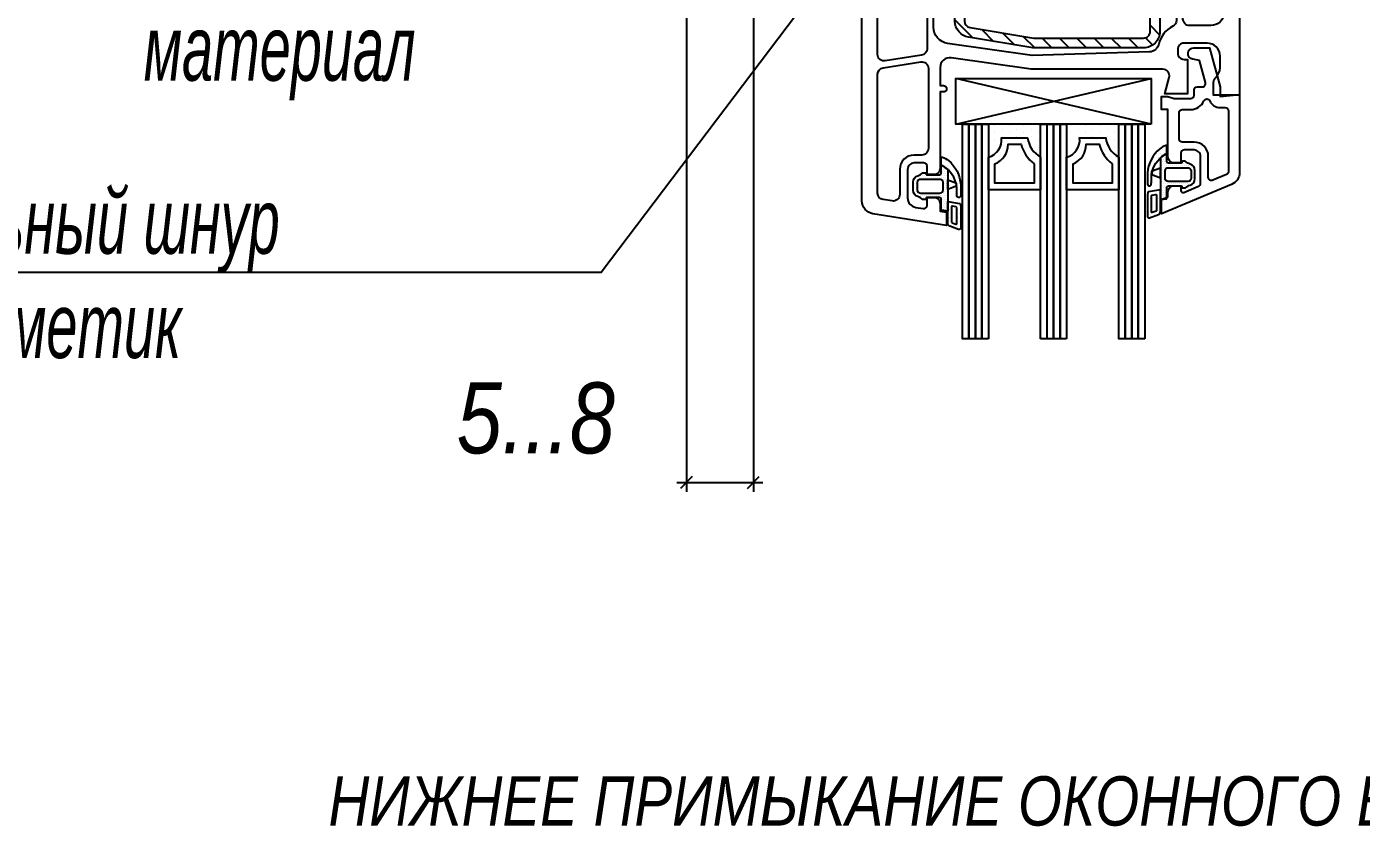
# Model space of a CAD drawing. Header units: millimetres. Extents: x 1582001 to 3303937, y 226471 to 491235.
# Drawn here: x 1925230 to 1930873, y 241498 to 244879 of the extents above; entities that cross this region are included whole.
import ezdxf

# ---------------------------------------------------------------- set-up
doc = ezdxf.new("R2010")
doc.units = ezdxf.units.MM
doc.layers.get('Defpoints').update_dxf_attribs({"color": 255, "lineweight": 30})
doc.layers.add('32', color=32, linetype='Continuous')
doc.layers.add('Rasmer', color=135, linetype='Continuous')
doc.styles.add('STYLE1', font='ARIALNI.TTF', dxfattribs={"height": 300})
doc.dimstyles.new('Detal', dxfattribs={"dimtxt": 50, "dimasz": 50, "dimexe": 40, "dimexo": 5, "dimgap": 10, "dimtad": 1, "dimdec": 0, "dimdsep": 46, "dimtxsty": 'STYLE1', "dimblk1": 'OBLIQUE', "dimblk2": 'OBLIQUE', "dimsah": 1, "dimcen": 50, "dimdle": 40, "dimadec": 0, "dimazin": 0, "dimtfac": 1, "dimtdec": 0, "dimtmove": 2, "dimatfit": 3, "dimldrblk": 'OBLIQUE', "dimfxl": 0, "dimtolj": 1, "dimtzin": 0, "dimarcsym": 0})

# ---------------------------------------------------------------- blocks, each defined once
blk = doc.blocks.new('*X986')
at = {"color": 0}
for p, q in [((79, 134.684659), (81.778409, 137.463068)), ((83.135561, 136.16857), (84.96039, 137.993398)), ((86.317541, 136.6989), (88.14237, 138.523728)), ((89.499522, 137.22923), (91.270292, 139)), ((92.421943, 137.5), (93.921943, 139)), ((95.073593, 137.5), (96.573593, 139)), ((97.72524399999999, 137.5), (99.22524399999999, 139)), ((100.376894, 137.5), (101.876894, 139)), ((103.028544, 137.5), (104.528544, 139)), ((105.680195, 137.5), (107.180195, 139)), ((108.289134, 137.457289), (109.401835, 138.56999)), ((109, 135.516504), (110.455113, 136.971617)), ((79, 132.033009), (80.5, 133.533009)), ((109, 132.864854), (110.5, 134.364854)), ((109, 130.213203), (110.5, 131.713203)), ((79, 129.381358), (80.5, 130.881358)), ((79, 126.729708), (80.5, 128.229708)), ((109, 127.561553), (110.5, 129.061553)), ((79, 124.078057), (80.5, 125.578057)), ((109, 124.909903), (110.5, 126.409903)), ((109, 122.258252), (110.5, 123.758252)), ((79, 121.426407), (80.5, 122.926407)), ((109, 119.606602), (110.5, 121.106602)), ((79, 118.774756), (80.5, 120.274756)), ((79, 116.123106), (80.5, 117.623106)), ((109, 116.954951), (110.5, 118.454951)), ((109, 114.303301), (110.5, 115.803301))]:
    blk.add_line(p, q, dxfattribs=at)
blk = doc.blocks.new('BL207', base_point=(37, 6))
blk.add_lwpolyline([(34.5, 31), (17.5, 31), (7.589003, 29.348167, 0.366629), (5.5, 26.882182), (5.5, 8), (7, 8), (7, 26.882182, -0.366629), (7.835601, 27.868576), (17.624144, 29.5), (34.5, 29.5, -0.414214), (35.5, 28.5), (35.5, 6), (37, 6), (37, 28.5, 0.414214)], format="xyb", close=True)
blk.add_blockref('*X986', (-73.5, -108))
blk = doc.blocks.new('BL317-3E', base_point=(262.7, 44.49999999999999))
for points in [[(275.7, 101.5), (271.6999999999999, 101.5), (271.6999999999999, 99.49999999999991, 0.2134217652833954), (272.0333333333332, 98.75464400749996, -0.2134217652833921), (272.6999999999999, 97.26393202250009), (272.6999999999999, 95.49999999999999, -0.4142135623730951), (270.6999999999999, 93.49999999999999), (267.1999999999999, 93.49999999999999, -0.4142135623730951), (266.1999999999999, 94.49999999999999), (266.1999999999999, 94.99999999999999, -0.4142135623730951), (267.1999999999999, 95.99999999999999), (267.6999999999999, 95.99999999999999), (267.6999999999999, 101.3), (264.1999999999999, 101.3), (264.8783035853207, 98.75779862609818, -0.4928171832342422), (263.9121049161114, 97.49999999999999), (243.6999999999997, 97.49999999999999), (231.4121320343559, 95.74459029062221, -0.4564120107648797), (229.6999999999999, 97.22951453111395), (229.6999999999999, 99.99999999999999), (230.1999999999999, 99.99999999999999, 1), (230.1999999999999, 101), (229.6999999999999, 101), (229.6999999999999, 112.7, 0.4142135623730951), (228.6999999999999, 113.7), (227.6999999999999, 113.7), (227.6999999999999, 112.4, -0.4142135623730929), (227.1999999999999, 111.9), (225.6999999999999, 111.9, -0.4142135623730887), (224.6999999999999, 112.8999999999999), (224.6999999999998, 117.2436420782814, -0.3689194771098223), (225.9653483024393, 118.7251745891742), (227.1217827674798, 118.9083358146917, -0.4610063144273486), (227.6999999999999, 118.4144916443941), (227.6999999999999, 117.2), (228.6999999999999, 117.2, 0.4142135623730951), (229.6999999999999, 118.2), (229.6999999999999, 119.3166853080995), (230.6999999999999, 119.475069748424), (230.7, 121.5), (219.3871310699194, 119.7082175860443, 0.3689194771098258), (217.6999999999999, 117.732840904854), (217.6999999999998, 64.49999999999999), (220.2, 64.49999999999999), (221.0860379610027, 67.15811388300841, -0.3228228060551107), (221.560379610028, 67.49999999999999), (238.739620389972, 67.49999999999999, -0.3228228060551401), (239.2139620389973, 67.15811388300843), (240.1, 64.49999999999999), (242.6, 64.49999999999999), (242.6, 66.99999999999999), (244.6, 66.99999999999999), (244.6, 68.99999999999999, 0.4142135623730951), (244.1, 69.49999999999999), (243.6270509831249, 69.49999999999999, -0.5575365158350672), (242.285410196625, 71.67082039324995), (244.461803398875, 76.02360679774998, -0.2840790438404164), (244.9090169943749, 76.3), (249.8339745962155, 76.29999999999994, 0.2679491924311247), (250.2669872981078, 76.54999999999998, -0.5773502691896687), (251.1330127018923, 76.54999999999998, 0.2679491924311247), (251.5660254037846, 76.29999999999994), (256.3982738129838, 76.29999999999994, -0.3519615727568422), (256.8865356997158, 75.90770482795553), (258.1659474644216, 70.10770482795554, -0.479331987167139), (257.6776855776897, 69.49999999999999), (257.3000000000001, 69.49999999999999, 0.4142135623730951), (256.8000000000001, 68.99999999999999), (256.8000000000001, 66.99999999999999), (258.8000000000001, 66.99999999999999), (258.8000000000001, 64.49999999999999), (263.2, 64.49999999999999, -0.4142135623730951), (263.7, 63.99999999999999), (263.7, 59.49999999999999), (263.7, 54.75166604983928), (264.9999999999999, 52.49999999999993), (265.6999999999999, 52.49999999999993), (265.6999999999999, 53.79999999999994, -0.4142135623730951), (266.1999999999999, 54.29999999999994), (267.6999999999999, 54.29999999999994, -0.414213562373096), (268.6999999999999, 53.29999999999994), (268.6999999999999, 48.20795052286437, -0.4009840888243648), (267.2680444821938, 46.70949466817829), (266.2226814940645, 46.66202501265961, -0.4275679616592238), (265.6999999999999, 47.16151029755496), (265.6999999999999, 48.99999999999993), (264.9999999999999, 48.99999999999993), (263.6999999999999, 46.74833395016038), (263.6999999999999, 46.54747071633726), (262.6999999999999, 46.50206098205574), (262.7, 44.49999999999999), (273.7907259762584, 45.00362691957103, 0.4009840888243608), (275.6999999999999, 47.00156805915246)], [(227.8999999999999, 109.7, 0.414213562373106), (226.8999999999999, 110.7), (225.7, 110.7, -0.4142135623730876), (223.4999999999999, 112.8999999999999), (223.4999999999998, 116.7588661616596, 0.461006314427311), (222.3435655349596, 117.7465545022547), (220.9435655349597, 117.5248162858003, 0.368919477109826), (220.0999999999999, 116.5371279452052), (220.0999999999999, 98.28116824709315, 0.3690551778406588), (220.9440374265268, 97.29340528176408), (226.7440374265269, 96.37761580807984, 0.4608614995010631), (227.8999999999999, 97.3653787734089)], [(227.6999999999999, 94.35979181630292, 0.3690551778406588), (226.8559625734729, 95.34755478163198), (221.2559625734729, 96.2317653079478, 0.4608614995010626), (220.0999999999999, 95.24400234261873), (220.0999999999999, 70.6, 0.4142135623730958), (221.0999999999999, 69.6), (226.6999999999999, 69.6, 0.4142135623730953), (227.6999999999999, 70.6)], [(266, 85.09999999999995, 0.4142135623730951), (265.5, 85.59999999999995), (264.3, 85.59999999999995, -0.4142135623730949), (263.8, 86.09999999999997), (263.8, 86.3, -0.4142135623730951), (264.3, 86.8), (265.5, 86.8, 0.4142135623730951), (266, 87.3), (266, 90.01001113587141, 0.2862549135715639), (265.4399999999999, 90.90800890869703, -0.2301004399766455), (263.2883293041598, 93.66403805869797, 0.3452450564003564), (261.8672312200887, 94.84985361318546), (243.8492424049173, 95.39999999999999), (230.8464466094066, 93.54245774349837, 0.3732377824525357), (228.6999999999999, 91.06758400934547), (228.6999999999999, 71.19776905816416, 0.4328186182560534), (230.294589136636, 69.70075439717033), (235.6124155876922, 70.03676220383521, 0.2671052967965881), (239.3535705372837, 72.5153450070668), (241.7785218258753, 77.36524758424983, -0.2840790438404103), (244.909016994375, 79.29999999999994), (246.9792407799438, 79.29999999999994, 0.3228228060551132), (247.9279240779943, 79.98377223398312), (248.5860379610027, 81.95811388300835, -0.322822806055118), (249.060379610028, 82.29999999999994), (249.1999999999999, 82.29999999999994, -0.4142135623730884), (249.6999999999999, 81.79999999999994), (249.6999999999999, 80.8, 1), (251.7, 80.8), (251.7, 81.79999999999994, -0.4142135623730884), (252.2, 82.29999999999994), (252.339620389972, 82.29999999999994, -0.3228228060551022), (252.8139620389972, 81.95811388300835), (253.4720759220056, 79.98377223398312, 0.3228228060551125), (254.4207592200562, 79.29999999999994), (256.3982738129838, 79.29999999999994, -0.3519615727568394), (259.8161070201076, 76.553933795689), (261.2737248711468, 69.94606620431097, 0.3871089387323784), (265.1233767686917, 67.2267403467921, 0.3784319440169263), (266, 68.2191002477087)], [(273.3, 88.8, 0.4142135623730953), (271.3, 90.8), (268, 90.8, 0.4142135623730969), (267, 89.8), (267, 66.99999999999999, 0.4142135623730993), (268, 65.99999999999997), (272.3, 65.99999999999999, 0.414213562373094), (273.3, 66.99999999999999)], [(273.3, 62.99999999999999, 0.4142135623730941), (272.3, 63.99999999999999), (266.5, 64, 0.4142135623730956), (265.5, 63), (265.5, 56.49999999999994, 0.4142135623730951), (266.5, 55.49999999999994), (267.6999999999999, 55.49999999999994, -0.4142135623730875), (269.8999999999999, 53.29999999999995), (269.8999999999999, 48.27586349060322, 0.4275679616592211), (270.9453629881291, 47.27689292081252), (272.3453629881292, 47.34046654880665, 0.4009840888243721), (273.3, 48.33943711859735)]]:
    blk.add_lwpolyline(points, format="xyb", close=True)
blk = doc.blocks.new('*X994')
at = {"color": 0}
for p, q in [((80.3125, 176.875), (80.3125, 176.875)), ((80.9375, 176.875), (80.9375, 176.875)), ((81.5625, 176.875), (81.5625, 176.875)), ((80, 176.25), (80, 176.25)), ((80, 175), (80, 175)), ((80.3125, 175.625), (80.3125, 175.625)), ((80.3125, 174.375), (80.3125, 174.375)), ((81.5625, 175.625), (81.5625, 175.625)), ((81.5625, 174.375), (81.5625, 174.375)), ((81.875, 176.25), (81.875, 176.25)), ((81.875, 175), (81.875, 175)), ((80, 173.75), (80, 173.75)), ((80.625, 173.75), (80.625, 173.75)), ((81.25, 173.75), (81.25, 173.75)), ((81.875, 173.75), (81.875, 173.75))]:
    blk.add_line(p, q, dxfattribs=at)
blk = doc.blocks.new('*X993')
at = {"color": 0}
for p, q in [((79.0625, 174.375), (79.0625, 174.375)), ((79.375, 174.375), (79.375, 174.375)), ((79.6875, 174.375), (79.6875, 174.375)), ((75.15625, 172.1875), (75.15625, 172.1875)), ((75.46875, 172.1875), (75.46875, 172.1875)), ((75.78125, 172.1875), (75.78125, 172.1875)), ((75.9375, 172.5), (75.9375, 172.5)), ((76.09375, 172.1875), (76.09375, 172.1875)), ((76.25, 172.5), (76.25, 172.5)), ((76.40625, 172.1875), (76.40625, 172.1875)), ((76.5625, 172.5), (76.5625, 172.5)), ((76.71875, 172.1875), (76.71875, 172.1875)), ((77.03125, 172.1875), (77.03125, 172.1875)), ((77.34375, 172.1875), (77.34375, 172.1875)), ((77.65625, 172.1875), (77.65625, 172.1875)), ((77.96875, 172.1875), (77.96875, 172.1875)), ((78.28125, 172.1875), (78.28125, 172.1875)), ((78.59375, 172.1875), (78.59375, 172.1875)), ((78.75, 172.5), (78.75, 172.5)), ((78.90625, 172.1875), (78.90625, 172.1875)), ((79.0625, 173.75), (79.0625, 173.75)), ((79.0625, 173.125), (79.0625, 173.125)), ((79.0625, 172.5), (79.0625, 172.5)), ((79.21875, 174.0625), (79.21875, 174.0625)), ((79.21875, 173.4375), (79.21875, 173.4375)), ((79.21875, 172.8125), (79.21875, 172.8125)), ((79.21875, 172.1875), (79.21875, 172.1875)), ((79.375, 173.75), (79.375, 173.75)), ((79.375, 173.125), (79.375, 173.125)), ((79.375, 172.5), (79.375, 172.5)), ((79.53125, 174.0625), (79.53125, 174.0625)), ((79.53125, 173.4375), (79.53125, 173.4375)), ((79.53125, 172.8125), (79.53125, 172.8125)), ((79.53125, 172.1875), (79.53125, 172.1875)), ((79.6875, 173.75), (79.6875, 173.75)), ((79.6875, 173.125), (79.6875, 173.125)), ((79.6875, 172.5), (79.6875, 172.5)), ((79.84375, 174.0625), (79.84375, 174.0625)), ((79.84375, 173.4375), (79.84375, 173.4375)), ((79.84375, 172.8125), (79.84375, 172.8125)), ((79.84375, 172.1875), (79.84375, 172.1875)), ((80, 173.75), (80, 173.75)), ((80, 173.125), (80, 173.125)), ((80, 172.5), (80, 172.5)), ((74.84375, 171.5625), (74.84375, 171.5625)), ((74.84375, 170.9375), (74.84375, 170.9375)), ((74.84375, 170.3125), (74.84375, 170.3125)), ((75, 171.875), (75, 171.875)), ((75, 171.25), (75, 171.25)), ((75, 170.625), (75, 170.625)), ((75.15625, 171.5625), (75.15625, 171.5625)), ((75.15625, 170.9375), (75.15625, 170.9375)), ((75.15625, 170.3125), (75.15625, 170.3125)), ((75.3125, 171.875), (75.3125, 171.875)), ((75.625, 171.875), (75.625, 171.875)), ((75.9375, 171.875), (75.9375, 171.875)), ((76.25, 171.875), (76.25, 171.875)), ((76.5625, 171.875), (76.5625, 171.875)), ((76.875, 171.875), (76.875, 171.875)), ((77.1875, 171.875), (77.1875, 171.875)), ((77.5, 171.875), (77.5, 171.875)), ((77.8125, 171.875), (77.8125, 171.875)), ((78.125, 171.875), (78.125, 171.875)), ((78.4375, 171.875), (78.4375, 171.875)), ((78.75, 171.875), (78.75, 171.875)), ((79.0625, 171.875), (79.0625, 171.875)), ((79.375, 171.875), (79.375, 171.875)), ((79.375, 171.25), (79.375, 171.25)), ((79.375, 170.625), (79.375, 170.625)), ((79.53125, 171.5625), (79.53125, 171.5625)), ((79.53125, 170.9375), (79.53125, 170.9375)), ((79.53125, 170.3125), (79.53125, 170.3125)), ((79.6875, 171.875), (79.6875, 171.875)), ((79.6875, 171.25), (79.6875, 171.25)), ((79.6875, 170.625), (79.6875, 170.625)), ((79.84375, 171.5625), (79.84375, 171.5625)), ((79.84375, 170.9375), (79.84375, 170.9375)), ((79.84375, 170.3125), (79.84375, 170.3125)), ((80, 171.875), (80, 171.875)), ((80, 171.25), (80, 171.25)), ((80, 170.625), (80, 170.625)), ((74.84375, 169.6875), (74.84375, 169.6875)), ((75, 170), (75, 170)), ((75.15625, 169.6875), (75.15625, 169.6875)), ((75.3125, 170), (75.3125, 170)), ((75.3125, 169.375), (75.3125, 169.375)), ((75.46875, 169.6875), (75.46875, 169.6875)), ((75.625, 169.375), (75.625, 169.375)), ((75.78125, 169.6875), (75.78125, 169.6875)), ((75.78125, 169.0625), (75.78125, 169.0625)), ((75.9375, 169.375), (75.9375, 169.375)), ((76.09375, 169.6875), (76.09375, 169.6875)), ((76.09375, 169.0625), (76.09375, 169.0625)), ((76.25, 169.375), (76.25, 169.375)), ((76.25, 168.75), (76.25, 168.75)), ((76.40625, 169.6875), (76.40625, 169.6875)), ((76.40625, 169.0625), (76.40625, 169.0625)), ((76.5625, 169.375), (76.5625, 169.375)), ((76.5625, 168.75), (76.5625, 168.75)), ((76.71875, 169.6875), (76.71875, 169.6875)), ((76.71875, 169.0625), (76.71875, 169.0625)), ((76.875, 169.375), (76.875, 169.375)), ((77.03125, 169.6875), (77.03125, 169.6875)), ((77.03125, 169.0625), (77.03125, 169.0625)), ((77.1875, 169.375), (77.1875, 169.375)), ((77.34375, 169.6875), (77.34375, 169.6875)), ((77.34375, 169.0625), (77.34375, 169.0625)), ((77.5, 169.375), (77.5, 169.375)), ((77.65625, 169.6875), (77.65625, 169.6875)), ((77.65625, 169.0625), (77.65625, 169.0625)), ((77.8125, 169.375), (77.8125, 169.375)), ((77.96875, 169.6875), (77.96875, 169.6875)), ((77.96875, 169.0625), (77.96875, 169.0625)), ((78.125, 169.375), (78.125, 169.375)), ((78.28125, 169.6875), (78.28125, 169.6875)), ((78.28125, 169.0625), (78.28125, 169.0625)), ((78.4375, 169.375), (78.4375, 169.375)), ((78.59375, 169.6875), (78.59375, 169.6875)), ((78.59375, 169.0625), (78.59375, 169.0625)), ((78.75, 169.375), (78.75, 169.375)), ((78.90625, 169.6875), (78.90625, 169.6875)), ((78.90625, 169.0625), (78.90625, 169.0625)), ((79.0625, 169.375), (79.0625, 169.375)), ((79.0625, 168.75), (79.0625, 168.75)), ((79.0625, 168.125), (79.0625, 168.125)), ((79.21875, 169.6875), (79.21875, 169.6875)), ((79.21875, 169.0625), (79.21875, 169.0625)), ((79.21875, 168.4375), (79.21875, 168.4375)), ((79.375, 170), (79.375, 170)), ((79.375, 169.375), (79.375, 169.375)), ((79.375, 168.75), (79.375, 168.75)), ((79.375, 168.125), (79.375, 168.125)), ((79.53125, 169.6875), (79.53125, 169.6875)), ((79.53125, 169.0625), (79.53125, 169.0625)), ((79.53125, 168.4375), (79.53125, 168.4375)), ((79.6875, 170), (79.6875, 170)), ((79.6875, 169.375), (79.6875, 169.375)), ((79.6875, 168.75), (79.6875, 168.75)), ((79.6875, 168.125), (79.6875, 168.125)), ((79.84375, 169.6875), (79.84375, 169.6875)), ((79.84375, 169.0625), (79.84375, 169.0625)), ((79.84375, 168.4375), (79.84375, 168.4375)), ((80, 170), (80, 170)), ((80, 169.375), (80, 169.375)), ((80, 168.75), (80, 168.75)), ((79.21875, 167.8125), (79.21875, 167.8125)), ((79.53125, 167.8125), (79.53125, 167.8125))]:
    blk.add_line(p, q, dxfattribs=at)
blk = doc.blocks.new('*X996')
at = {"color": 0}
for p, q in [((81.5625, 171.875), (81.5625, 171.875)), ((81.5625, 170.625), (81.5625, 170.625)), ((81.875, 171.25), (81.875, 171.25)), ((80.3125, 168.125), (80.3125, 168.125)), ((80.625, 168.75), (80.625, 168.75)), ((80.9375, 169.375), (80.9375, 169.375)), ((80.9375, 168.125), (80.9375, 168.125)), ((81.25, 170), (81.25, 170)), ((81.25, 168.75), (81.25, 168.75)), ((81.5625, 169.375), (81.5625, 169.375)), ((81.875, 170), (81.875, 170)), ((79.0625, 166.875), (79.0625, 166.875)), ((79.375, 167.5), (79.375, 167.5)), ((79.6875, 166.875), (79.6875, 166.875)), ((80, 167.5), (80, 167.5)), ((80.625, 167.5), (80.625, 167.5))]:
    blk.add_line(p, q, dxfattribs=at)
blk = doc.blocks.new('*X995')
at = {"color": 0}
for p, q in [((80.3125, 170.625), (80.3125, 170.625)), ((80.9375, 170.625), (80.9375, 170.625)), ((80.625, 170), (80.625, 170))]:
    blk.add_line(p, q, dxfattribs=at)
blk = doc.blocks.new('BL-K2')
for points in [[(3, 4.650000000000034, 0.5233443251973144), (2.66244723752456, 4.884167704397754), (1.324894475049092, 4.384071247405245, 0.3129008110105692), (0.9999999999999858, 3.91573583860972), (1.000000000000028, 0.6000000000000227), (2.831430853178844, 0.8900701506738926, 0.3138126459429913), (2.913845474243914, 0.9692273712196027), (2.998058067569076, 1.390290337845357, 0.04938898902120476), (2.999999999999986, 1.409901951359188)], [(2.399999999999991, 1.514625360473559, -0.368919477109865), (2.315643446503998, 1.415856526414046), (1.715643446504032, 1.320825862219351, -0.4610063144273188), (1.600000000000009, 1.419594696278864), (1.59999999999998, 3.776991481916838, -0.3129008110105461), (1.664978895009781, 3.870658563675931), (2.264978895009818, 4.094992049885633, -0.5233443251973996), (2.399999999999991, 4.001324968126539)], [(1.000000000000014, 2.10000000000008), (0.08435655349596516, 1.954976325188653, 0.3689194771098148), (0, 1.85620749112914), (0, 0.25, -0.4142135623730951), (-0.25, 0), (-2.199999999999974, 0, -0.4142135623730532), (-2.299999999999983, 0.1000000000000227), (-2.299999999999997, 0.2000000000001023, 0.4142135623730117), (-2.400000000000006, 0.3000000000000966), (-2.761789872841604, 0.3000000000000966, 0.1821645300377311), (-2.82778508089595, 0.2751307694215654, -0.1090011254924354), (-3.582563080660975, -0.1407512807162732, 0.3325915763178555), (-4.299999999999983, -1.099999999999937), (-4.300000000000026, -2.399999999999949, 0.3325915763178571), (-3.582563080661004, -3.359248719283642, -0.1090011254924386), (-2.82778508089595, -3.77513076942148, 0.1821645300377679), (-2.761789872841589, -3.800000000000011), (-2.400000000000006, -3.800000000000011, 0.4142135623730532), (-2.299999999999997, -3.699999999999989), (-2.299999999999983, -3.599999999999994, -0.4142135623730947), (-2.199999999999989, -3.5), (-0.25, -3.500000000000028, -0.4142135623730951), (0, -3.750000000000028), (0, -5.000000000000057, 0.070541578648357), (1.000000000000099, -4.319414172092962)], [(0.2999999999999972, -1.200000000000017), (0.2999999999999972, -2.300000000000011, -0.4142135623730951), (-0.2000000000000028, -2.800000000000011), (-3.200000000000017, -2.799999999999983, -0.4142135623730951), (-3.700000000000017, -2.299999999999983), (-3.699999999999989, -1.199999999999989, -0.4142135623730951), (-3.200000000000017, -0.700000000000017), (-0.2000000000000028, -0.700000000000017, -0.4142135623730951)], [(3, -0.3000000000000114, 1.055986690669307), (2.401777036679945, -0.3326046645221652, 0.002942850099491443), (2.400721722625846, -1.388095527632231, -0.04139502167761279), (2.300000000000011, -2.093078669925433), (2.299999999999997, -2.25), (2.256503912482813, -2.266729264429699, -0.2151978058660123), (0, -5), (0, -5.19999999999996), (0, -6.099999999999966, 0.4142135623730951), (0.09999999999999432, -6.19999999999996), (0.2000000000001165, -6.19999999999996, 0.1034612610342122), (1.118911147877583, -5.690296494365867, 0.2025810818979072), (3, -2.00000000000216)], [(2.300000000000011, -1.749999999999972), (1.000000000000043, -1.250000000000028), (1.000000000000057, -2.749999999999943), (2.256503912482813, -2.266729264429699, 0.01038902475815561), (2.300000000000011, -2.093078669925518)]]:
    blk.add_lwpolyline(points, format="xyb", close=True)
for name in ['*X994', '*X993', '*X996', '*X995']:
    blk.add_blockref(name, (-79, -172.5))
blk = doc.blocks.new('BL012-02')
for points in [[(-1.00000000000005, 11.96666666666671, 0.3027756377319926), (-2.230769230769281, 13.81282051282054), (-12.99999999999999, 18.30000000000001), (-13.00000000000002, 16.13333333333335), (-12.00000000000002, 15.71666666666667), (-12.00000000000002, 14.99999999999994, 0.4142135623731113), (-10.99999999999996, 13.99999999999994), (-10.00000000000002, 14), (-10.00000000000002, 14.75833333333336, -0.5351837584879632), (-9.58461538461541, 15.03525641025641), (-7.307692307692331, 14.08653846153845, -0.3027756377319969), (-7.000000000000021, 13.62499999999999), (-7.00000000000005, 9.499999999999936, -0.4142135623730888), (-8.000000000000036, 8.499999999999972), (-9.500000000000021, 8.499999999999972, -0.4142135623730951), (-10.00000000000002, 8.999999999999972), (-10.00000000000002, 10.5), (-11.00000000000002, 10.5, 0.414213562373099), (-12.00000000000002, 9.500000000000014), (-12.00000000000002, 2.299999999999983), (-13.00000000000002, 2.299999999999983), (-13.00000000000002, 0.2999999999998977), (-12.00000000000008, 0.2999999999999262), (-11.07028952463189, 0.5789131426104234, -0.07299342305051586), (-10.9266155818487, 0.5999999999998522), (-8.500000000000018, 0.5999999999998522, -0.4142135623730951), (-8.000000000000018, 0.09999999999985223), (-8.000000000000018, -0.7000000000000169, 0.4142135623731059), (-7.499999999999999, -1.200000000000017), (-6.722165047240733, -1.199999999999989, -0.4931454260313174), (-6.23920213409618, -1.829409522551251), (-7.151169422250593, -5.232917776784292), (-8.17628335988213, -5.413673022289033, 0.916331174017426), (-8.019999999981838, -7.200000000000017), (-5.607695154586756, -7.200000000000017), (-4.00000000000002, -1.200000000000127), (-4.000000000000052, 0.2999999999999831), (-1, -3.711051892897387e-17)], [(-2.700000000000053, 11.83333333333334, 0.3027756377320028), (-3.007692307692358, 12.29487179487182), (-5.107692307692345, 13.1698717948718, 0.535183758487988), (-5.800000000000029, 12.70833333333334), (-5.80000000000005, 9.499999999999929, -0.4142135623730935), (-8.000000000000037, 7.299999999999955), (-9.800000000000022, 7.299999999999955, 0.4142135623730951), (-10.30000000000002, 6.799999999999955), (-10.30000000000002, 2.799999999999869, 0.4142135623730951), (-9.800000000000022, 2.299999999999869), (-8.500000000000018, 2.299999999999869, -0.2993671728111749), (-6.479966709255658, 0.9714731804733018, 0.6580192638353212), (-5.561579999066844, 0.9719136153662327, -0.2996284687323641), (-4.000000000000048, 1.999999999999972), (-3.200000000000014, 1.999999999999972, 0.4142135623730964), (-2.700000000000014, 2.499999999999974)]]:
    blk.add_lwpolyline(points, format="xyb", close=True)
blk = doc.blocks.new('*X998')
at = {"color": 0}
for p, q in [((161.686875, 150.01875), (161.686875, 150.01875)), ((162.798125, 150.01875), (162.798125, 150.01875)), ((163.909375, 150.01875), (163.909375, 150.01875)), ((161.686875, 147.79625), (161.686875, 147.79625)), ((162.2425, 148.9075), (162.2425, 148.9075)), ((162.798125, 147.79625), (162.798125, 147.79625)), ((163.35375, 148.9075), (163.35375, 148.9075)), ((161.686875, 145.57375), (161.686875, 145.57375)), ((162.2425, 146.685), (162.2425, 146.685)), ((162.798125, 145.57375), (162.798125, 145.57375)), ((163.35375, 146.685), (163.35375, 146.685)), ((162.2425, 144.4625), (162.2425, 144.4625)), ((163.35375, 144.4625), (163.35375, 144.4625)), ((161.686875, 143.35125), (161.686875, 143.35125)), ((162.798125, 143.35125), (162.798125, 143.35125)), ((163.909375, 143.35125), (163.909375, 143.35125)), ((165.020625, 143.35125), (165.020625, 143.35125))]:
    blk.add_line(p, q, dxfattribs=at)
blk = doc.blocks.new('_Oblique')
at = {"color": 0, "lineweight": -2}
blk.add_line((-0.5, -0.5), (0.5, 0.5), dxfattribs=at)
blk = doc.blocks.new('*D1001')
at = {"layer": 'Defpoints', "color": 0, "linetype": 'Continuous', "lineweight": -3, "ltscale": 10, "transparency": 16777216}
for p in [(1928019.218115686, 246146.6555441992), (1928302.329788534, 246146.6555441992), (1928302.329788534, 242952.0551676782)]:
    blk.add_point(p, dxfattribs=at)
at = {"layer": 'Rasmer', "color": 135, "linetype": 'Continuous', "lineweight": -2, "ltscale": 10, "transparency": 16777216}
for p, q in [((1928019.218115686, 246141.6555441992), (1928019.218115686, 242912.0551676782)), ((1928302.329788534, 246141.6555441992), (1928302.329788534, 242912.0551676782)), ((1927979.218115686, 242952.0551676782), (1928342.329788534, 242952.0551676782))]:
    blk.add_line(p, q, dxfattribs=at)
at = {"layer": 'Rasmer', "color": 135, "linetype": 'Continuous', "lineweight": -2, "ltscale": 10, "transparency": 16777216, "xscale": 50, "yscale": 50, "zscale": 50, "rotation": 180}
blk.add_blockref('_Oblique', (1928019.218115686, 242952.0551676782), dxfattribs=at)
at = {"layer": 'Rasmer', "color": 135, "linetype": 'Continuous', "lineweight": -2, "ltscale": 10, "transparency": 16777216, "xscale": 50, "yscale": 50, "zscale": 50}
blk.add_blockref('_Oblique', (1928302.329788534, 242952.0551676782), dxfattribs=at)
at = {"layer": 'Rasmer', "color": 135, "linetype": 'Continuous', "ltscale": 10, "transparency": 16777216, "insert": (1927382.64873671, 243222.8359434559), "char_height": 300, "attachment_point": 5, "style": 'STYLE1'}
blk.add_mtext('\\A1;5...8', dxfattribs=at)

msp = doc.modelspace()

# ---------------------------------------------------------------- linework, layer by layer
at = {"color": 0}
for p, q in [((1929984.535009895, 244467.3848017716), (1929158.703987975, 244660.0787068863)), ((1929158.703987975, 244467.3848017716), (1929984.535009895, 244660.0787068863)), ((1929268.814790897, 244467.3848017716), (1929296.342491627, 244467.3848017716)), ((1929516.558538232, 243558.9706776591), (1929516.558538232, 244467.3848017716)), ((1929516.558538232, 244467.3848017716), (1929544.086238964, 244467.3848017716)), ((1929599.141640425, 243558.9706776591), (1929599.141640425, 244467.3848017716)), ((1929599.141640425, 244467.3848017716), (1929626.669341156, 244467.3848017716)), ((1929626.669341156, 244467.3848017716), (1929626.669341156, 243558.9706776591)), ((1929929.479608433, 243558.9706776591), (1929929.479608433, 244467.3848017716)), ((1929929.479608433, 244467.3848017716), (1929957.007309165, 244467.3848017716)), ((1929957.007309165, 244467.3848017716), (1929957.007309165, 243558.9706776591)), ((1929544.086238964, 243558.9706776591), (1929516.558538232, 243558.9706776591)), ((1929626.669341156, 243558.9706776591), (1929599.141640425, 243558.9706776591)), ((1929957.007309165, 243558.9706776591), (1929929.479608433, 243558.9706776591))]:
    msp.add_line(p, q, dxfattribs=at)
at = {"color": 7}
for p, q in [((1929268.814790897, 243558.9706776591), (1929268.814790897, 244467.3848017716)), ((1929296.342491627, 244467.3848017716), (1929296.342491627, 243558.9706776591)), ((1929296.342491627, 243558.9706776591), (1929268.814790897, 243558.9706776591))]:
    msp.add_line(p, q, dxfattribs=at)
at = {"color": 0, "linetype": 'Continuous'}
msp.add_lwpolyline([(1929530.124693442, 246314.0259380896), (1927659.2594875, 243840.4725240899), (1923572.43457672, 243840.4725240899)], dxfattribs=at)
at = {"color": 0}
for points in [[(1929984.535009895, 244467.3848017716), (1929158.703987975, 244467.3848017716), (1929158.703987975, 244660.0787068863), (1929984.535009895, 244660.0787068863)], [(1929571.613939693, 243558.9706776591), (1929544.086238964, 243558.9706776591), (1929544.086238964, 244467.3848017716), (1929571.613939693, 244467.3848017716)], [(1929599.141640425, 243558.9706776591), (1929571.613939693, 243558.9706776591), (1929571.613939693, 244467.3848017716), (1929599.141640425, 244467.3848017716)], [(1929874.424206972, 243558.9706776591), (1929846.896506241, 243558.9706776591), (1929846.896506241, 244467.3848017716), (1929874.424206972, 244467.3848017716)], [(1929901.951907704, 243558.9706776591), (1929874.424206972, 243558.9706776591), (1929874.424206972, 244467.3848017716), (1929901.951907704, 244467.3848017716)], [(1929929.479608433, 243558.9706776591), (1929901.951907704, 243558.9706776591), (1929901.951907704, 244467.3848017716), (1929929.479608433, 244467.3848017716)]]:
    msp.add_lwpolyline(points, close=True, dxfattribs=at)
at = {"color": 7}
for points in [[(1929213.759389436, 243558.9706776591), (1929186.231688704, 243558.9706776591), (1929186.231688704, 244467.3848017716), (1929213.759389436, 244467.3848017716)], [(1929241.287090166, 243558.9706776591), (1929213.759389436, 243558.9706776591), (1929213.759389436, 244467.3848017716), (1929241.287090166, 244467.3848017716)], [(1929268.814790897, 243558.9706776591), (1929241.287090166, 243558.9706776591), (1929241.287090166, 244467.3848017716), (1929268.814790897, 244467.3848017716)]]:
    msp.add_lwpolyline(points, close=True, dxfattribs=at)
at = {"color": 0}
for points in [[(1929516.564097473, 244327.0345125147), (1929516.564097473, 244189.3960088614), (1929296.342491627, 244189.3960088614), (1929296.342491627, 244327.0345125147, 0.3599880314514937), (1929351.397893088, 244409.6176147069), (1929461.508696012, 244409.6176147069, 0.2302041215688582)], [(1929846.896506241, 244327.0345125147), (1929846.896506241, 244189.3960088614), (1929626.674900396, 244189.3960088614), (1929626.674900396, 244327.0345125147, 0.3599880314514937), (1929681.730301857, 244409.6176147069), (1929791.841104779, 244409.6176147069, 0.2302041215688582)], [(1929489.036396744, 244299.506811784), (1929489.036396744, 244216.9237095919), (1929323.870192358, 244216.9237095919), (1929323.870192358, 244299.506811784, 0.3129626543682739), (1929378.925593819, 244382.0899139761), (1929433.980995281, 244382.0899139761, 0.1584687720763742)], [(1929819.368805511, 244299.506811784), (1929819.368805511, 244216.9237095919), (1929654.202601125, 244216.9237095919), (1929654.202601125, 244299.506811784, 0.3129626543682739), (1929709.258002587, 244382.0899139761), (1929764.313404048, 244382.0899139761, 0.1584687720763742)]]:
    msp.add_lwpolyline(points, format="xyb", close=True, dxfattribs=at)

# ---------------------------------------------------------------- block references
at = {"color": 0, "linetype": 'Continuous', "xscale": -27.5277007301338, "yscale": 27.52770073071588, "zscale": 27.52770073070843, "rotation": 180}
for name, p in [('BL317-3E', (1930000.283375569, 246158.5753604852)), ('BL207', (1930021.184608903, 245477.8403246476)), ('BL012-02', (1930385.520672157, 244592.2208265417))]:
    msp.add_blockref(name, p, dxfattribs=at)
at = {"color": 0, "extrusion": (0, 0, -1), "xscale": 27.52770073071588, "yscale": 27.52770073071588, "zscale": -27.52770073070843, "rotation": 270}
for p in [(-1933453.051668068, 248911.6949479311), (-1933774.425014051, 248911.6949479311)]:
    msp.add_blockref('*X998', p, dxfattribs=at)
at = {"layer": '32', "color": 0, "rotation": 180}
for p, xscale, yscale, zscale in [((1930051.010653887, 244205.7765670168), 27.5277007301338, 27.5277007301338, 27.5277007301338), ((1929096.349519536, 244156.6814016909), -27.5277007301338, 27.52770073071588, 27.52770073070843)]:
    msp.add_blockref('BL-K2', p, dxfattribs=dict(at, xscale=xscale, yscale=yscale, zscale=zscale))

# ---------------------------------------------------------------- texts
at = {"color": 0, "linetype": 'Continuous', "style": 'STYLE1', "width": 0.75}
for s, p in [('материал', (1925724.874956749, 244650.8402409786)), ('Уплотнительный шнур ', (1923629.135302296, 243919.0825135902)), (' и герметик', (1924508.896673487, 243477.9568411509))]:
    msp.add_text(s, height=275, dxfattribs=at).set_placement(p)
at = {"color": 0, "linetype": 'Continuous', "style": 'STYLE1'}
msp.add_text('НИЖНЕЕ ПРИМЫКАНИЕ ОКОННОГО БЛОКА', height=208.71648, dxfattribs=at).set_placement((1926505.967636231, 241500.9107889737))

# ---------------------------------------------------------------- dimensions: what is measured, and where the dimension line sits
at = {"layer": 'Rasmer', "color": 7, "linetype": 'Continuous', "ltscale": 10}
dim = msp.add_linear_dim(base=(1928302.329788534, 242952.0551676782), p1=(1928019.218115686, 246146.6555441992), p2=(1928302.329788534, 246146.6555441992), text='5...8', dimstyle='Detal', override={"dimtxt": 70, "dimlfac": 0.2, "dimclrd": 135, "dimclre": 135, "dimclrt": 135}, dxfattribs=at)
dim.commit()
dim.dimension.update_dxf_attribs({"geometry": '*D1001', "text_midpoint": (1927382.64873671, 243222.8359434559), "dimtype": 160})

doc.saveas('drawing.dxf')
